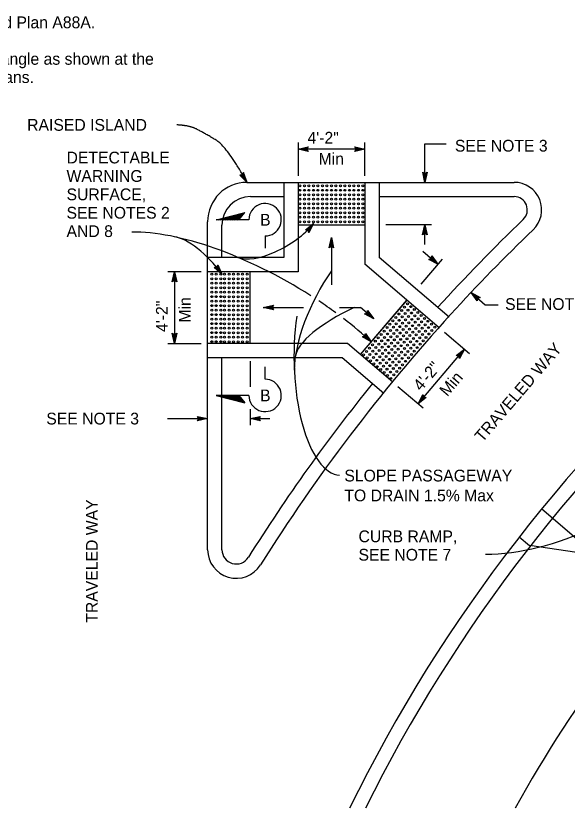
# Model space of a CAD drawing. Extents: x -893 to 867, y -474 to 712.
# Drawn here: x 368 to 696, y -183.8 to 287.3 of the extents above; entities that cross this region are included whole.
import ezdxf

# ---------------------------------------------------------------- set-up
doc = ezdxf.new("R2010")
doc.units = 0
for name, color, linetype in [('22 Misc Cnst Det', 7, 'Continuous'), ('56 Stage 3 Anno', 7, 'Continuous'), ('57 Undefined', 7, 'Continuous'), ('60 Nongeo Data', 7, 'Continuous')]:
    doc.layers.add(name, color=color, linetype=linetype)

msp = doc.modelspace()

# ---------------------------------------------------------------- linework, layer by layer
at = {"layer": '22 Misc Cnst Det'}
for p, q in [((487.13, 166.04), (504.18, 170.38)), ((488.53, 166.04), (503.82, 169.93)), ((500.66, 166.04), (504.18, 170.38)), ((506.66, 166.04), (487.13, 166.04)), ((489.93, 166.04), (503.45, 169.48)), ((491.33, 166.04), (503.09, 169.03)), ((492.74, 166.04), (502.72, 168.58)), ((494.14, 166.04), (502.36, 168.13)), ((495.54, 166.04), (501.99, 167.68)), ((496.94, 166.04), (501.63, 167.23)), ((498.35, 166.04), (501.26, 166.78)), ((499.75, 166.04), (500.9, 166.33)), ((516.31, 156.39), (516.31, 149.06)), ((516.31, 71.25), (516.31, 78.58)), ((487.13, 61.6), (504.18, 57.26)), ((506.66, 61.6), (487.13, 61.6)), ((488.53, 61.6), (503.82, 57.71)), ((489.93, 61.6), (503.45, 58.16)), ((491.33, 61.6), (503.09, 58.61)), ((492.74, 61.6), (502.72, 59.06)), ((494.14, 61.6), (502.36, 59.51)), ((495.54, 61.6), (501.99, 59.96)), ((496.94, 61.6), (501.63, 60.41)), ((498.35, 61.6), (501.26, 60.86)), ((499.75, 61.6), (500.9, 61.31)), ((500.66, 61.6), (504.18, 57.26))]:
    msp.add_line(p, q, dxfattribs=at)
for centre, start, end in [((516.31, 166.04), 269.9995, 180), ((516.31, 61.6), 180, 90.0005)]:
    msp.add_arc(centre, 9.64, start, end, dxfattribs=at)
at = {"layer": '56 Stage 3 Anno'}
for p, q in [((535.89, 211.89), (535.89, 192.21)), ((535.89, 207.96), (541.89, 209.29)), ((575.6, 207.96), (535.89, 207.96)), ((541.89, 206.62), (535.89, 207.96)), ((535.89, 207.96), (535.89, 207.96)), ((541.67, 206.97), (537.27, 207.95)), ((537.28, 207.96), (541.65, 208.93)), ((538.65, 207.95), (541.48, 208.58)), ((541.44, 207.33), (538.65, 207.95)), ((540.03, 207.95), (541.24, 208.22)), ((541.26, 207.68), (540.03, 207.95)), ((541.89, 209.29), (541.09, 207.96)), ((541.09, 207.96), (541.89, 206.62)), ((541.89, 209.29), (541.89, 209.29)), ((570.4, 207.96), (569.6, 209.3)), ((569.6, 209.3), (569.6, 209.3)), ((569.6, 209.3), (575.6, 207.96)), ((575.6, 207.96), (569.6, 206.63)), ((569.6, 206.63), (570.4, 207.96)), ((569.82, 208.94), (574.22, 207.96)), ((574.21, 207.95), (569.83, 206.98)), ((572.84, 207.96), (570.01, 207.33)), ((570.05, 208.58), (572.84, 207.96)), ((570.23, 208.23), (571.45, 207.96)), ((571.45, 207.96), (570.25, 207.69)), ((575.6, 192.21), (575.6, 211.89)), ((575.6, 207.96), (575.6, 207.96)), ((611.37, 211.14), (624.07, 211.14)), ((611.37, 188.27), (611.37, 211.14)), ((541.89, 206.62), (541.89, 206.62)), ((569.6, 206.63), (569.6, 206.63)), ((503.44, 194.03), (502.76, 192.64)), ((504.08, 190.59), (503.07, 193.3)), ((504.83, 189.44), (503.27, 193.64)), ((505.58, 188.27), (503.44, 194.03)), ((503.44, 194.03), (503.44, 194.03)), ((611.37, 188.27), (610.04, 194.27)), ((610.04, 194.27), (610.04, 194.27)), ((610.04, 194.27), (611.37, 193.47)), ((611.37, 189.66), (610.4, 194.04)), ((611.37, 191.03), (610.75, 193.86)), ((611.37, 192.41), (611.11, 193.62)), ((611.37, 193.47), (612.71, 194.27)), ((612.71, 194.27), (611.37, 188.27)), ((612.36, 194.05), (611.37, 189.65)), ((612, 193.82), (611.37, 191.03)), ((611.65, 193.64), (611.37, 192.41)), ((612.71, 194.27), (612.71, 194.27)), ((502.76, 192.64), (501.2, 192.58)), ((501.2, 192.58), (501.2, 192.58)), ((501.2, 192.58), (505.58, 188.27)), ((501.61, 192.59), (504.83, 189.43)), ((502.04, 192.59), (504.08, 190.59)), ((502.43, 192.63), (503.33, 191.75)), ((503.33, 191.75), (502.9, 192.91)), ((505.58, 188.27), (505.58, 188.27)), ((611.37, 188.27), (611.37, 188.27)), ((540.31, 159.94), (545.18, 163.7)), ((540.72, 159.88), (544.29, 162.64)), ((541.15, 159.83), (543.41, 161.57)), ((541.53, 159.74), (542.53, 160.51)), ((542.53, 160.51), (541.96, 159.41)), ((543.41, 161.57), (542.09, 159)), ((544.29, 162.63), (542.24, 158.64)), ((545.18, 163.7), (542.37, 158.23)), ((545.18, 163.7), (545.18, 163.7)), ((615.31, 163.05), (588.05, 163.05)), ((610.03, 157.05), (611.37, 163.05)), ((610.39, 157.27), (611.37, 161.67)), ((610.75, 157.5), (611.37, 160.29)), ((611.37, 151.24), (611.37, 163.05)), ((611.37, 163.05), (611.37, 163.05)), ((611.37, 163.05), (612.7, 157.05)), ((611.37, 160.29), (612, 157.47)), ((611.38, 161.66), (612.34, 157.29)), ((541.85, 159.7), (540.31, 159.94)), ((540.31, 159.94), (540.31, 159.94)), ((542.37, 158.23), (541.85, 159.7)), ((542.37, 158.23), (542.37, 158.23)), ((611.37, 157.85), (610.03, 157.05)), ((610.03, 157.05), (610.03, 157.05)), ((611.09, 157.68), (611.37, 158.91)), ((611.37, 158.91), (611.64, 157.7)), ((612.7, 157.05), (611.37, 157.85)), ((612.7, 157.05), (612.7, 157.05)), ((554.4, 149.4), (555.74, 155.4)), ((554.76, 149.62), (555.74, 154.02)), ((555.12, 149.85), (555.74, 152.64)), ((555.47, 150.03), (555.74, 151.26)), ((555.74, 155.4), (555.74, 127.31)), ((555.74, 155.4), (555.74, 155.4)), ((555.74, 155.4), (557.07, 149.4)), ((555.74, 152.64), (556.37, 149.81)), ((555.74, 151.26), (556.01, 150.05)), ((555.75, 154.01), (556.72, 149.64)), ((555.74, 150.2), (554.4, 149.4)), ((554.4, 149.4), (554.4, 149.4)), ((557.07, 149.4), (555.74, 150.2)), ((557.07, 149.4), (557.07, 149.4)), ((610.12, 147.28), (619.1, 139.61)), ((621.67, 142.59), (608.85, 127.65)), ((613.68, 142.49), (615.15, 142.98)), ((619.1, 139.61), (613.68, 142.49)), ((613.68, 142.49), (613.68, 142.49)), ((618.04, 140.51), (614.09, 142.61)), ((617, 141.4), (614.45, 142.76)), ((615.95, 142.3), (614.86, 142.88)), ((615.15, 142.98), (615.41, 144.52)), ((615.2, 143.31), (615.95, 142.3)), ((615.29, 143.68), (617, 141.4)), ((615.34, 144.11), (618.05, 140.5)), ((615.41, 144.52), (615.41, 144.52)), ((615.41, 144.52), (619.1, 139.61)), ((485.99, 137.73), (487.53, 137.88)), ((490.63, 133.7), (485.99, 137.73)), ((485.99, 137.73), (485.99, 137.73)), ((489.8, 134.82), (486.41, 137.75)), ((488.99, 135.92), (486.8, 137.82)), ((488.16, 137.03), (487.23, 137.84)), ((487.53, 137.88), (488.13, 139.32)), ((487.65, 138.18), (488.16, 137.03)), ((487.82, 138.53), (488.99, 135.92)), ((487.97, 138.93), (489.81, 134.81)), ((488.13, 139.32), (488.13, 139.32)), ((488.13, 139.32), (490.63, 133.7)), ((619.1, 139.61), (619.1, 139.61)), ((478.18, 135.09), (458.5, 135.09)), ((461.1, 129.09), (462.44, 135.09)), ((461.45, 129.31), (462.44, 133.71)), ((461.81, 129.54), (462.43, 132.33)), ((462.43, 132.33), (463.06, 129.5)), ((462.44, 135.09), (462.44, 92.54)), ((462.44, 135.09), (462.44, 135.09)), ((462.44, 135.09), (463.77, 129.09)), ((462.44, 133.7), (463.41, 129.32)), ((490.63, 133.7), (490.63, 133.7)), ((462.44, 129.89), (461.1, 129.09)), ((461.1, 129.09), (461.1, 129.09)), ((462.16, 129.71), (462.43, 130.94)), ((462.43, 130.94), (462.7, 129.74)), ((463.77, 129.09), (462.44, 129.89)), ((463.77, 129.09), (463.77, 129.09)), ((642.49, 117.87), (638.8, 122.78)), ((638.8, 122.78), (638.8, 122.78)), ((638.8, 122.78), (644.23, 119.9)), ((638.8, 122.78), (647.29, 115.53)), ((642.56, 118.28), (639.85, 121.88)), ((639.86, 121.88), (643.82, 119.77)), ((642.62, 118.7), (640.9, 120.99)), ((640.9, 120.99), (643.46, 119.63)), ((642.71, 119.08), (641.95, 120.09)), ((641.95, 120.09), (643.04, 119.51)), ((642.76, 119.4), (642.49, 117.87)), ((642.49, 117.87), (642.49, 117.87)), ((644.23, 119.9), (642.76, 119.4)), ((644.23, 119.9), (644.23, 119.9)), ((515.21, 113.82), (521.21, 115.15)), ((521.21, 112.48), (515.21, 113.82)), ((515.21, 113.82), (515.21, 113.82)), ((515.21, 113.82), (539.21, 113.82)), ((521, 112.83), (516.59, 113.82)), ((516.6, 113.82), (520.98, 114.79)), ((517.98, 113.81), (520.8, 114.44)), ((520.76, 113.19), (517.98, 113.81)), ((519.36, 113.81), (520.57, 114.08)), ((520.59, 113.54), (519.36, 113.81)), ((521.21, 115.15), (520.41, 113.82)), ((520.41, 113.82), (521.21, 112.48)), ((521.21, 115.15), (521.21, 115.15)), ((560.48, 113.82), (573.13, 113.82)), ((580.91, 107.17), (573.13, 113.82)), ((647.29, 115.53), (654.94, 115.53)), ((521.21, 112.48), (521.21, 112.48)), ((575.49, 110.05), (576.96, 110.54)), ((580.91, 107.17), (575.49, 110.05)), ((575.49, 110.05), (575.49, 110.05)), ((579.85, 108.07), (575.9, 110.17)), ((578.81, 108.96), (576.26, 110.32)), ((577.76, 109.86), (576.67, 110.44)), ((576.96, 110.54), (577.22, 112.08)), ((577.01, 110.87), (577.76, 109.86)), ((577.1, 111.25), (578.81, 108.96)), ((577.15, 111.67), (579.86, 108.06)), ((577.22, 112.08), (577.22, 112.08)), ((577.22, 112.08), (580.91, 107.17)), ((580.91, 107.17), (580.91, 107.17)), ((622.94, 99.25), (637.91, 86.47)), ((462.44, 92.54), (461.11, 98.54)), ((461.11, 98.54), (461.11, 98.54)), ((461.11, 98.54), (462.44, 97.74)), ((462.43, 93.94), (461.47, 98.31)), ((462.44, 95.31), (461.81, 98.13)), ((462.44, 96.69), (462.17, 97.9)), ((462.44, 97.74), (463.78, 98.54)), ((463.78, 98.54), (462.44, 92.54)), ((463.42, 98.33), (462.44, 93.92)), ((463.06, 98.09), (462.44, 95.31)), ((462.71, 97.92), (462.44, 96.69)), ((463.78, 98.54), (463.78, 98.54)), ((574.17, 96.5), (575.66, 96.93)), ((579.46, 93.38), (574.17, 96.5)), ((574.17, 96.5), (574.17, 96.5)), ((578.44, 94.33), (574.59, 96.6)), ((577.44, 95.27), (574.95, 96.74)), ((576.44, 96.21), (575.37, 96.84)), ((575.66, 96.93), (575.99, 98.45)), ((575.72, 97.25), (576.44, 96.21)), ((575.83, 97.62), (577.44, 95.27)), ((575.91, 98.05), (578.45, 94.32)), ((575.99, 98.45), (575.99, 98.45)), ((575.99, 98.45), (579.46, 93.38)), ((458.5, 92.54), (478.18, 92.54)), ((462.44, 92.54), (462.44, 92.54)), ((579.46, 93.38), (579.46, 93.38)), ((607.28, 56.67), (634.91, 89.02)), ((630, 85.33), (634.91, 89.02)), ((631.53, 85.07), (630, 85.33)), ((630, 85.33), (630, 85.33)), ((630.41, 85.27), (634.02, 87.98)), ((630.83, 85.21), (633.12, 86.92)), ((631.21, 85.12), (632.22, 85.88)), ((632.03, 83.6), (631.53, 85.07)), ((632.22, 85.88), (631.64, 84.78)), ((633.12, 86.92), (631.76, 84.37)), ((634.01, 87.96), (631.91, 84.01)), ((634.91, 89.02), (632.03, 83.6)), ((634.91, 89.02), (634.91, 89.02)), ((507.34, 81.9), (507.34, 66.66)), ((632.03, 83.6), (632.03, 83.6)), ((595.31, 66.9), (610.28, 54.12)), ((607.28, 56.67), (610.17, 62.1)), ((608.18, 57.73), (610.29, 61.69)), ((609.08, 58.77), (610.44, 61.33)), ((610.17, 62.1), (610.17, 62.1)), ((610.17, 62.1), (610.66, 60.63)), ((612.2, 60.37), (607.28, 56.67)), ((607.28, 56.67), (607.28, 56.67)), ((611.79, 60.43), (608.18, 57.72)), ((611.36, 60.49), (609.08, 58.77)), ((609.98, 59.82), (610.56, 60.92)), ((610.98, 60.58), (609.98, 59.82)), ((610.66, 60.63), (612.2, 60.37)), ((612.2, 60.37), (612.2, 60.37)), ((507.34, 53.32), (507.34, 43.84)), ((458.29, 47.78), (482.12, 47.78)), ((476.92, 47.78), (476.12, 49.12)), ((476.12, 49.12), (476.12, 49.12)), ((476.12, 49.12), (482.12, 47.78)), ((482.12, 47.78), (476.12, 46.45)), ((476.12, 46.45), (476.92, 47.78)), ((476.34, 48.76), (480.74, 47.78)), ((480.73, 47.78), (476.36, 46.81)), ((479.36, 47.78), (476.53, 47.16)), ((476.57, 48.4), (479.36, 47.78)), ((476.75, 48.06), (477.98, 47.78)), ((477.98, 47.78), (476.77, 47.52)), ((482.12, 47.78), (482.12, 47.78)), ((507.34, 47.78), (513.34, 49.11)), ((513.34, 46.44), (507.34, 47.78)), ((507.34, 47.78), (507.34, 47.78)), ((507.34, 47.78), (519.15, 47.78)), ((513.12, 46.8), (508.72, 47.78)), ((508.73, 47.78), (513.1, 48.75)), ((510.1, 47.78), (512.93, 48.4)), ((512.89, 47.16), (510.1, 47.78)), ((511.48, 47.78), (512.69, 48.04)), ((512.71, 47.5), (511.48, 47.78)), ((513.34, 49.11), (512.54, 47.78)), ((512.54, 47.78), (513.34, 46.44)), ((513.34, 49.11), (513.34, 49.11)), ((476.12, 46.45), (476.12, 46.45)), ((513.34, 46.44), (513.34, 46.44))]:
    msp.add_line(p, q, dxfattribs=at)
for centre, major_axis, ratio, start_param, end_param in [((523.1, 163.55), (26.96, 16.85), 0.451158, 3.472233, 5.345036), ((509.01, 92.37), (97.86, -55.15), 0.375729, 1.427551, 2.58224), ((477.9, 125.24), (22.37, -29.49), 0.412212, 1.545032, 2.730998), ((564.13, 109.71), (24.38, 48.61), 0.377169, 1.204336, 2.491025), ((509.01, 92.37), (97.86, -55.15), 0.375729, 1.264127, 1.377011), ((582.13, 101.28), (47.39, 19.44), 0.324737, 1.710285, 2.961511), ((560.44, 83.34), (-0.71, 69.14), 0.389879, 1.190053, 3.121334), ((509.01, 92.37), (97.86, -55.15), 0.375729, 0.997963, 1.210512), ((689.37, 37.32), (91.8, 47.3), 0.564921, 3.973632, 4.667072)]:
    msp.add_ellipse(centre, major_axis=major_axis, ratio=ratio, start_param=start_param, end_param=end_param, dxfattribs=at)
msp.add_open_spline([(505.58, 188.27), (493.61, 209.54), (480.47, 217.32), (471.66, 222.03), (463.85, 222.42)], degree=2, dxfattribs=at)
at = {"layer": '60 Nongeo Data'}
for p, q in [((505.52, 188.27), (664.43, 188.27)), ((527.37, 188.27), (527.37, 143.6)), ((535.89, 188.27), (535.89, 135.09)), ((575.6, 188.27), (575.6, 139.68)), ((584.12, 188.27), (584.12, 143.6)), ((507.65, 179.76), (527.37, 179.76)), ((584.12, 179.76), (664.43, 179.76)), ((482.12, 145.73), (482.12, 164.87)), ((490.63, 143.6), (490.63, 162.74)), ((536.05, 163.05), (575.6, 163.05)), ((482.12, -30.12), (482.12, 145.73)), ((527.37, 143.6), (482.12, 143.6)), ((625.71, 108.08), (584.12, 143.6)), ((619.94, 101.81), (575.6, 139.68)), ((535.89, 135.09), (482.12, 135.09)), ((507.34, 92.54), (507.34, 134.98)), ((573.08, 85.93), (600.77, 118.23)), ((573.08, 85.93), (600.7, 118.15)), ((573.08, 85.93), (600.09, 117.43)), ((565.28, 92.54), (482.12, 92.54)), ((592.31, 69.46), (565.28, 92.54)), ((562.14, 84.03), (482.12, 84.03)), ((490.63, -30.12), (490.63, 84.03)), ((587, 62.81), (562.14, 84.03)), ((680.82, -5.91), (712.96, -33.36)), ((667.53, -22.53), (673.55, -27.68)), ((712.96, -33.36), (673.55, -27.68))]:
    msp.add_line(p, q, dxfattribs=at)
for centre in [(537.03, 186.21), (537.03, 183.53), (539.7, 186.21), (539.7, 183.53), (542.38, 186.21), (542.38, 183.53), (545.05, 186.21), (545.05, 183.53), (547.72, 186.21), (547.72, 183.53), (550.4, 186.21), (550.4, 183.53), (553.07, 186.21), (553.07, 183.53), (555.74, 186.21), (555.74, 183.53), (558.42, 186.21), (558.42, 183.53), (561.09, 186.21), (561.09, 183.53), (563.76, 186.21), (563.76, 183.53), (566.44, 186.21), (566.44, 183.53), (569.11, 186.21), (569.11, 183.53), (571.78, 186.21), (571.78, 183.53), (574.46, 186.21), (574.46, 183.53), (537.03, 180.86), (539.7, 180.86), (542.38, 180.86), (545.05, 180.86), (547.72, 180.86), (550.4, 180.86), (553.07, 180.86), (555.74, 180.86), (558.42, 180.86), (561.09, 180.86), (563.76, 180.86), (566.44, 180.86), (569.11, 180.86), (571.78, 180.86), (574.46, 180.86), (537.03, 178.19), (537.03, 175.51), (539.7, 178.19), (539.7, 175.51), (542.38, 178.19), (542.38, 175.51), (545.05, 178.19), (545.05, 175.51), (547.72, 178.19), (547.72, 175.51), (550.4, 178.19), (550.4, 175.51), (553.07, 178.19), (553.07, 175.51), (555.74, 178.19), (555.74, 175.51), (558.42, 178.19), (558.42, 175.51), (561.09, 178.19), (561.09, 175.51), (563.76, 178.19), (563.76, 175.51), (566.44, 178.19), (566.44, 175.51), (569.11, 178.19), (569.11, 175.51), (571.78, 178.19), (571.78, 175.51), (574.46, 178.19), (574.46, 175.51), (537.03, 172.84), (537.03, 170.17), (539.7, 172.84), (539.7, 170.17), (542.38, 172.84), (542.38, 170.17), (545.05, 172.84), (545.05, 170.17), (547.72, 172.84), (547.72, 170.17), (550.4, 172.84), (550.4, 170.17), (553.07, 172.84), (553.07, 170.17), (555.74, 172.84), (555.74, 170.17), (558.42, 172.84), (558.42, 170.17), (561.09, 172.84), (561.09, 170.17), (563.76, 172.84), (563.76, 170.17), (566.44, 172.84), (566.44, 170.17), (569.11, 172.84), (569.11, 170.17), (571.78, 172.84), (571.78, 170.17), (574.46, 172.84), (574.46, 170.17), (537.03, 167.49), (537.03, 164.82), (539.7, 167.49), (539.7, 164.82), (542.38, 167.49), (542.38, 164.82), (545.05, 167.49), (545.05, 164.82), (547.72, 167.49), (547.72, 164.82), (550.4, 167.49), (550.4, 164.82), (553.07, 167.49), (553.07, 164.82), (555.74, 167.49), (555.74, 164.82), (558.42, 167.49), (558.42, 164.82), (561.09, 167.49), (561.09, 164.82), (563.76, 167.49), (563.76, 164.82), (566.44, 167.49), (566.44, 164.82), (569.11, 167.49), (569.11, 164.82), (571.78, 167.49), (571.78, 164.82), (574.46, 167.49), (574.46, 164.82), (484.56, 133.65), (487.23, 133.65), (489.91, 133.65), (492.2, 133.62), (494.88, 133.62), (497.55, 133.62), (500.22, 133.62), (502.9, 133.62), (505.57, 133.62), (484.56, 130.98), (484.56, 128.31), (487.23, 130.98), (487.23, 128.31), (489.91, 130.98), (489.91, 128.31), (492.2, 130.95), (492.2, 128.28), (494.88, 130.95), (494.88, 128.28), (497.55, 130.95), (497.55, 128.28), (500.22, 130.95), (500.22, 128.28), (502.9, 130.95), (502.9, 128.28), (505.57, 130.95), (505.57, 128.28), (484.56, 125.63), (484.56, 122.96), (487.23, 125.63), (487.23, 122.96), (489.91, 125.63), (489.91, 122.96), (492.2, 125.6), (492.2, 122.93), (494.88, 125.6), (494.88, 122.93), (497.55, 125.6), (497.55, 122.93), (500.22, 125.6), (500.22, 122.93), (502.9, 125.6), (502.9, 122.93), (505.57, 125.6), (505.57, 122.93), (484.56, 120.29), (484.56, 117.61), (487.23, 120.29), (487.23, 117.61), (489.91, 120.29), (489.91, 117.61), (492.2, 120.26), (492.2, 117.58), (494.88, 120.26), (494.88, 117.58), (497.55, 120.26), (497.55, 117.58), (500.22, 120.26), (500.22, 117.58), (502.9, 120.26), (502.9, 117.58), (505.57, 120.26), (505.57, 117.58), (484.56, 114.94), (487.23, 114.94), (489.91, 114.94), (492.2, 114.91), (494.88, 114.91), (497.55, 114.91), (500.22, 114.91), (502.9, 114.91), (505.57, 114.91), (599.27, 114.06), (601.01, 116.09), (603.04, 114.35), (605.07, 112.61), (484.56, 112.27), (484.56, 109.59), (487.23, 112.27), (487.23, 109.59), (489.91, 112.27), (489.91, 109.59), (492.2, 112.23), (492.2, 109.56), (494.88, 112.23), (494.88, 109.56), (497.55, 112.23), (497.55, 109.56), (500.22, 112.23), (500.22, 109.56), (502.9, 112.23), (502.9, 109.56), (505.57, 112.23), (505.57, 109.56), (594.05, 107.97), (595.79, 110), (597.53, 112.03), (597.82, 108.26), (599.56, 110.29), (601.3, 112.32), (601.59, 108.55), (603.33, 110.58), (605.36, 108.84), (607.1, 110.87), (609.13, 109.13), (484.56, 106.92), (484.56, 104.25), (487.23, 106.92), (487.23, 104.25), (489.91, 106.92), (489.91, 104.25), (492.2, 106.89), (492.2, 104.21), (494.88, 106.89), (494.88, 104.21), (497.55, 106.89), (497.55, 104.21), (500.22, 106.89), (500.22, 104.21), (502.9, 106.89), (502.9, 104.21), (505.57, 106.89), (505.57, 104.21), (590.57, 103.91), (592.31, 105.94), (594.34, 104.2), (596.08, 106.23), (598.11, 104.49), (599.85, 106.52), (601.88, 104.78), (603.62, 106.81), (605.65, 105.07), (607.39, 107.1), (607.68, 103.33), (609.42, 105.36), (611.16, 107.39), (611.45, 103.62), (613.19, 105.65), (615.22, 103.91), (484.56, 101.57), (484.56, 98.9), (487.23, 101.57), (487.23, 98.9), (489.91, 101.57), (489.91, 98.9), (492.2, 101.54), (492.2, 98.87), (494.88, 101.54), (494.88, 98.87), (497.55, 101.54), (497.55, 98.87), (500.22, 101.54), (500.22, 98.87), (502.9, 101.54), (502.9, 98.87), (505.57, 101.54), (505.57, 98.87), (587.09, 99.86), (588.83, 101.89), (590.86, 100.14), (592.6, 102.17), (592.89, 98.4), (594.63, 100.43), (596.37, 102.46), (596.66, 98.69), (598.4, 100.72), (600.14, 102.75), (600.43, 98.98), (602.17, 101.01), (603.91, 103.04), (604.2, 99.27), (605.94, 101.3), (607.97, 99.56), (609.71, 101.59), (611.74, 99.85), (613.48, 101.88), (615.51, 100.14), (617.25, 102.17), (484.56, 96.23), (487.23, 96.23), (489.91, 96.23), (492.2, 96.19), (494.88, 96.19), (497.55, 96.19), (500.22, 96.19), (502.9, 96.19), (505.57, 96.19), (581.87, 93.77), (583.61, 95.8), (585.35, 97.83), (585.64, 94.06), (587.38, 96.09), (589.12, 98.12), (589.41, 94.35), (591.15, 96.38), (593.18, 94.63), (594.92, 96.66), (596.95, 94.92), (598.69, 96.95), (600.72, 95.21), (602.46, 97.24), (604.49, 95.5), (606.23, 97.53), (606.52, 93.76), (608.26, 95.79), (610, 97.82), (610.28, 94.05), (612.02, 96.08), (613.77, 98.11), (484.56, 93.55), (487.23, 93.55), (489.91, 93.55), (492.2, 93.52), (494.88, 93.52), (497.55, 93.52), (500.22, 93.52), (502.9, 93.52), (505.57, 93.52), (578.39, 89.71), (580.13, 91.74), (582.16, 90), (583.9, 92.03), (585.93, 90.29), (587.67, 92.32), (589.7, 90.58), (591.44, 92.61), (593.47, 90.87), (595.21, 92.89), (595.5, 89.12), (597.24, 91.15), (598.98, 93.18), (599.26, 89.41), (601.01, 91.44), (602.75, 93.47), (603.03, 89.7), (604.77, 91.73), (606.8, 89.99), (608.54, 92.02), (574.91, 85.65), (576.65, 87.68), (578.68, 85.94), (580.42, 87.97), (582.45, 86.23), (584.19, 88.26), (584.48, 84.49), (586.22, 86.52), (587.96, 88.55), (588.24, 84.78), (589.99, 86.81), (591.73, 88.84), (592.01, 85.07), (593.75, 87.1), (595.78, 85.36), (597.52, 87.38), (599.55, 85.64), (601.29, 87.67), (603.32, 85.93), (605.06, 87.96), (576.94, 83.91), (578.97, 82.17), (580.71, 84.2), (580.99, 80.43), (582.74, 82.46), (584.76, 80.72), (586.5, 82.75), (588.53, 81.01), (590.27, 83.04), (592.3, 81.3), (594.04, 83.33), (594.33, 79.56), (596.07, 81.59), (597.81, 83.62), (598.1, 79.85), (599.84, 81.87), (601.58, 83.9), (583.02, 78.69), (585.05, 76.95), (586.79, 78.98), (587.08, 75.21), (588.82, 77.24), (590.56, 79.27), (590.85, 75.5), (592.59, 77.53), (594.62, 75.79), (596.36, 77.82), (589.11, 73.47), (591.14, 71.73), (592.88, 73.76)]:
    msp.add_circle(centre, 0.575, dxfattribs=at)
for centre, radius, start, end in [((505.52, 164.87), 23.4, 90, 180), ((664.43, 171.89), 16.38, 313.8055, 90), ((507.65, 162.74), 17.02, 90, 180), ((664.43, 171.89), 7.87, 313.8055, 90), ((1401.22, -596.28), 1056.52, 133.80546, 137.76751), ((1401.22, -596.28), 1048.01, 133.80549, 137.64053), ((1401.22, -596.28), 1048.01, 137.64052, 147.88675), ((1392.94, -588.99), 920.38, 130.50236, 153.88047), ((1392.94, -588.99), 911.87, 130.96062, 153.61802), ((1401.22, -596.28), 1056.52, 140.99809, 147.88676), ((1392.94, -588.99), 833.13, 135.84815, 150.89904), ((499.14, -30.12), 17.02, 180, 327.8868), ((499.14, -30.12), 8.51, 180, 327.8868)]:
    msp.add_arc(centre, radius, start, end, dxfattribs=at)

# ---------------------------------------------------------------- texts
at = {"layer": '57 Undefined'}
for s, p in [('RAISED ISLAND', (374.76, 218.93)), ('4\'-2"', (541.52, 211.29)), ('SEE NOTE 3', (629.21, 206.54)), ('DETECTABLE', (398.2, 199.5)), ('Min', (548.12, 198.78)), ('WARNING', (398.2, 188.56)), ('SURFACE,', (398.2, 177.62)), ('SEE NOTES 2', (398.2, 166.69)), ('B', (513.32, 162.54)), ('AND 8', (398.2, 155.75)), ('SEE NOTE 3', (659.08, 112.4)), ('B', (513.32, 58.09)), ('SEE NOTE 3', (386.15, 44.31)), ('SLOPE PASSAGEWAY', (563.46, 10.43)), ('TO DRAIN 1.5% Max', (563.46, -1.38)), ('CURB RAMP,', (571.87, -25.7)), ('SEE NOTE 7', (571.87, -36.64))]:
    msp.add_text(s, height=7, dxfattribs=at).set_placement(p)
for s, rotation, p in [('Min', 90, (472.03, 104.91)), ('4\'-2"', 90, (458.4, 99.3)), ('TRAVELED WAY', 49.3862, (645.6, 33.3)), ('4\'-2"', 49.5015, (609.03, 63.73)), ('Min', 49.5015, (624.67, 60.52)), ('TRAVELED WAY', 90, (416.73, -73.56))]:
    msp.add_text(s, height=7, rotation=rotation, dxfattribs=at).set_placement(p)
at = {"layer": '60 Nongeo Data'}
for s, p in [('For additional curb ramp details, see Standard Plan A88A.', (173.81, 279.88)), ('The detectable warning surface will be a rectangle as shown at the', (173.81, 258.18)), ('face of curb, unless modified in the Project Plans.', (173.81, 247.33))]:
    msp.add_text(s, height=7, dxfattribs=at).set_placement(p)

doc.saveas('drawing.dxf')
